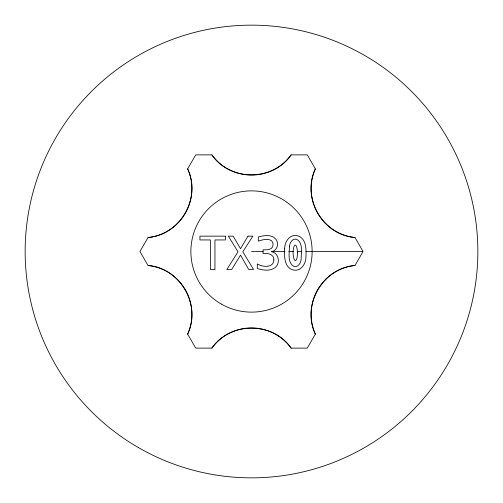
<?xml version="1.0" encoding="UTF-8"?>
<svg xmlns="http://www.w3.org/2000/svg" width="503" height="503" viewBox="0 0 503 503"><rect width="100%" height="100%" fill="white"/><g stroke="black" fill="none" stroke-linecap="round" stroke-linejoin="round"><path stroke-width="0.75" d="M187.638 334.111C201.634 305.29 179.986 267.791 148.027 265.502L139.941 251.5L148.027 237.498A48.923 48.923 0 0 0 187.638 168.889L195.724 154.886L211.889 154.886A48.923 48.923 0 0 0 291.111 154.886L307.276 154.886L315.362 168.889A48.923 48.923 0 0 0 354.973 237.498L363.059 251.5L354.973 265.502A48.923 48.923 0 0 0 315.362 334.111L307.276 348.114L291.111 348.114A48.923 48.923 0 0 0 211.889 348.114L195.724 348.114L187.638 334.111A48.923 48.923 0 0 0 148.027 265.502M315.362 168.889C301.366 197.71 323.014 235.209 354.973 237.498M291.111 154.886C273.148 181.426 229.852 181.426 211.889 154.886M211.889 348.114C229.852 321.574 273.148 321.574 291.111 348.114M148.027 237.498C179.986 235.209 201.634 197.71 187.638 168.889M354.973 265.502C323.014 267.791 301.366 305.29 315.362 334.111M251.5 251.5L263.157 251.5M271.708 251.5L284.924 251.5M288.81 251.5L293.475 251.5M297.361 251.5L301.247 251.5M305.912 251.5L362.657 251.5M284.66 248.847C284.258 256.19 284.176 267.212 292.765 269.872C300.643 272.079 306.057 263.974 305.918 256.939C306.333 249.563 306.44 238.479 297.795 235.813C289.866 233.581 284.516 241.798 284.66 248.847M297.537 252.921L297.16 257.391L296.418 259.837L295.324 260.655L294.23 259.693C292.746 255.241 292.595 250.243 294.255 245.81L295.236 245.011L296.298 245.86L297.047 248.275L297.537 252.921M289.414 246.721C289.451 252.971 287.244 262.585 293.815 266.357C298.342 267.734 300.957 262.679 301.171 258.9C301.127 252.676 303.34 243.068 296.776 239.327C292.281 237.95 289.678 242.974 289.414 246.721M273.877 259.913C273.689 268.231 262.359 267.206 257.303 263.937L257.303 268.495C263.503 270.507 271.934 271.683 276.625 266.074C280.196 261.107 278.09 252.827 271.576 251.651C277.241 250.739 279.259 243.534 275.946 239.277C271.633 234.09 264 235.417 258.303 236.97L258.303 241.126C262.447 239.83 267.502 238.114 271.488 240.698L272.695 242.352L273.098 244.59L272.664 246.816C270.796 250.249 266.395 249.821 263.063 249.815L263.063 253.525C267.502 252.789 274.166 254.241 273.877 259.913M247.985 236.146L240.522 248.721L233.197 236.146L228.349 236.146L238.001 251.827L226.828 269.501L231.701 269.501L240.522 255.134L248.702 269.501L253.55 269.501L242.848 251.827L252.833 236.146L247.985 236.146M225.375 236.146L199.93 236.146L199.93 239.944L210.405 239.944L210.405 269.501L214.944 269.501L214.944 239.944L225.375 239.944L225.375 236.146M138.325 447.525A226.35 226.35 0 0 0 477.85 251.5A226.35 226.35 0 0 0 138.325 55.475A226.35 226.35 0 0 0 138.325 447.525M221.188 304.007A60.63 60.63 0 0 0 312.13 251.5A60.63 60.63 0 0 0 221.188 198.993A60.63 60.63 0 0 0 221.188 304.007"/></g></svg>
